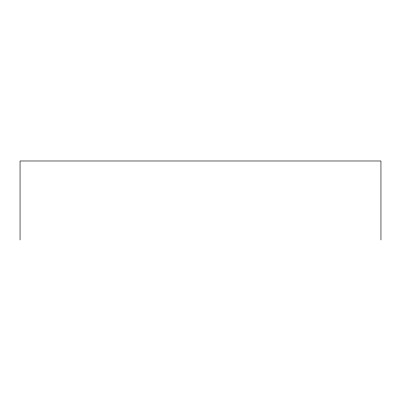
<?xml version="1.0" encoding="UTF-8"?>
<svg xmlns="http://www.w3.org/2000/svg" width="401" height="401" viewBox="0 0 401 401"><rect width="100%" height="100%" fill="white"/><g stroke="black" fill="none" stroke-linecap="round" stroke-linejoin="round"><path stroke-width="0.6" d="M380.95 240.014L380.95 160.986L20.05 160.986L20.05 240.014"/></g></svg>
